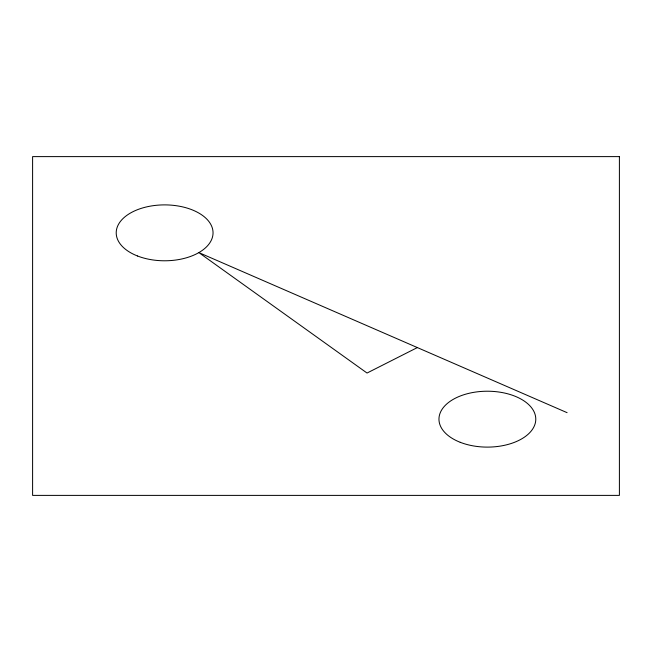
<?xml version="1.0" encoding="UTF-8"?>
<svg xmlns="http://www.w3.org/2000/svg" width="652" height="652" viewBox="0 0 652 652"><rect width="100%" height="100%" fill="white"/><g stroke="black" fill="none" stroke-linecap="round" stroke-linejoin="round"><path stroke-width="0.98" d="M417.353 347.573L367.035 373.042L198.86 252.593L567.093 412.667M619.4 156.61L32.6 156.61L32.6 495.39L619.4 495.39L619.4 156.61M460.239 442.309A48.411 27.946 0 0 0 535.659 421.159A48.411 27.946 0 0 0 466.221 394.028A48.411 27.946 0 0 0 460.239 442.309M137.499 255.983A48.411 27.946 0 0 0 212.919 234.826A48.411 27.946 0 0 0 143.481 207.695A48.411 27.946 0 0 0 137.499 255.983"/></g></svg>
